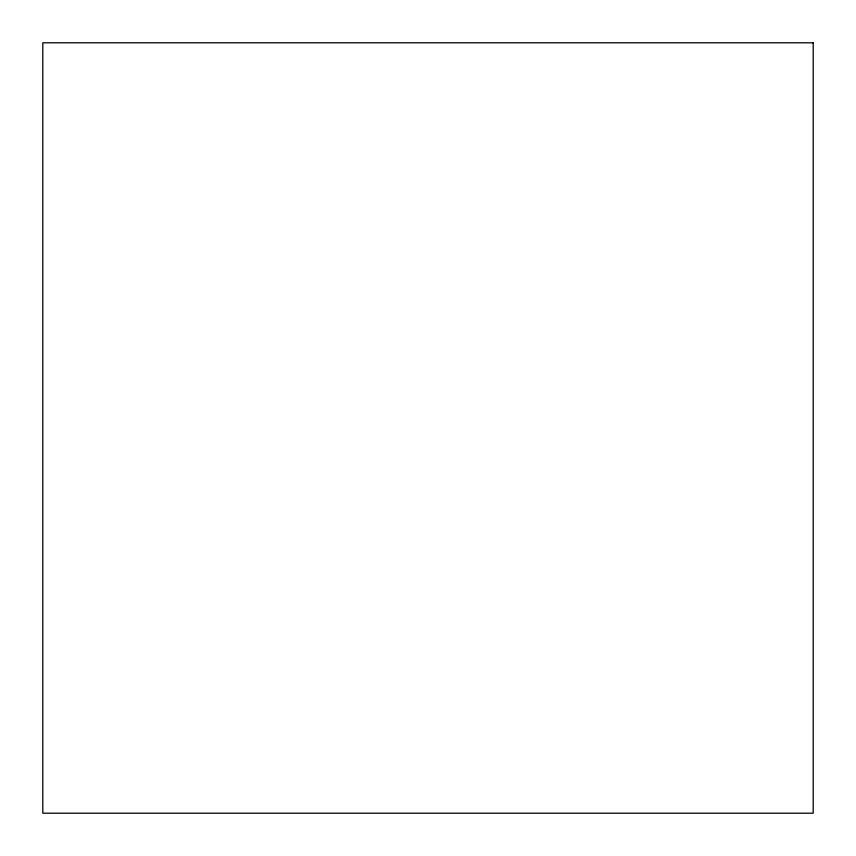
<?xml version="1.0" encoding="UTF-8"?>
<svg xmlns="http://www.w3.org/2000/svg" width="856" height="856" viewBox="0 0 856 856"><rect width="100%" height="100%" fill="white"/><g stroke="black" fill="none" stroke-linecap="round" stroke-linejoin="round"><path stroke-width="1.28" d="M813.2 42.8L42.8 42.8L42.8 813.2L813.2 813.2L813.2 42.8"/></g></svg>
